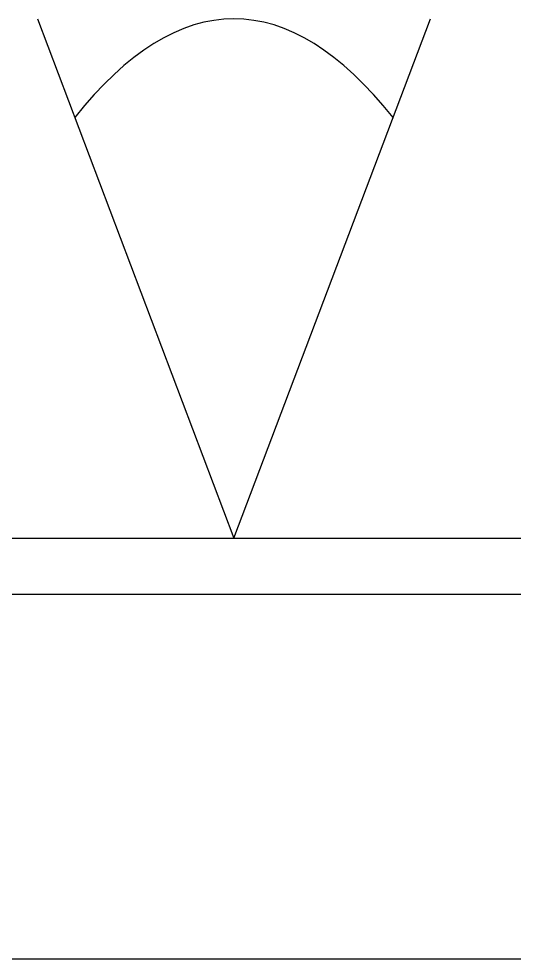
# Model space of a CAD drawing. Header units: millimetres. Extents: x 256 to 2599, y 626 to 1192.
# Drawn here: x 1989.04 to 1991.83, y 771.33 to 776.64 of the extents above; entities that cross this region are included whole.
import ezdxf

# ---------------------------------------------------------------- set-up
doc = ezdxf.new("R2010")
doc.units = ezdxf.units.MM
doc.layers.add('MAIN-1', color=7, linetype='Continuous')
doc.layers.add('MAIN-2', color=7, linetype='Continuous')

msp = doc.modelspace()

# ---------------------------------------------------------------- linework, layer by layer
at = {"layer": 'MAIN-1'}
for p, q in [((1987.8529, 773.7075), (1992.6521, 773.7075)), ((1987.3233, 773.3909), (1993.1816, 773.3909)), ((1994.6858, 771.3326), (1985.8192, 771.3326))]:
    msp.add_line(p, q, dxfattribs=at)
at = {"layer": 'MAIN-2'}
for p, q in [((1989.1442, 776.6367), (1990.2525, 773.7075)), ((1990.2525, 773.7075), (1991.3608, 776.6367))]:
    msp.add_line(p, q, dxfattribs=at)
msp.add_ellipse((1990.2525, 760.8926), major_axis=(0, -15.7441), ratio=0.216216, start_param=2.874779, end_param=3.408406, dxfattribs=at)

doc.saveas('drawing.dxf')
